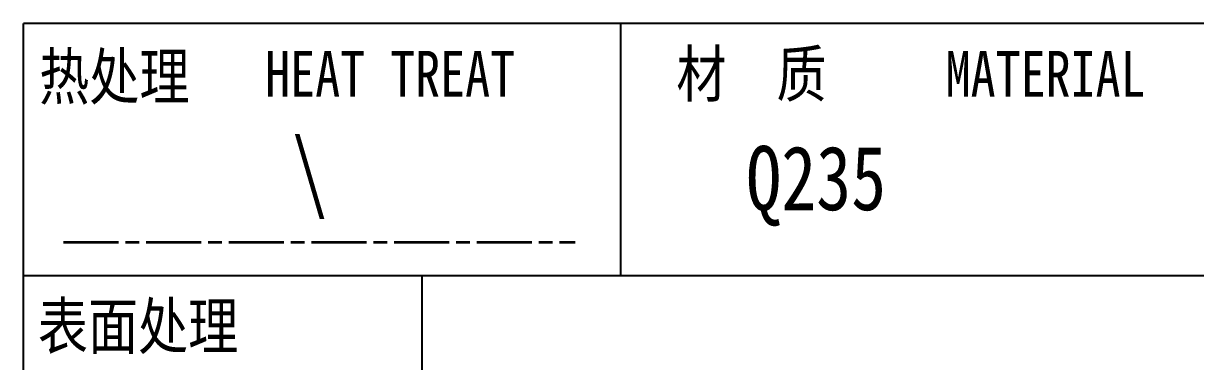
# Model space of a CAD drawing. Header units: millimetres. Extents: x -49592 to 104182, y -50696 to 41603.
# Drawn here: x -49357.5 to -49293.7, y 41025.5 to 41043.9 of the extents above; entities that cross this region are included whole.
import ezdxf
from ezdxf.enums import TextEntityAlignment as Align

# ---------------------------------------------------------------- set-up
doc = ezdxf.new("R2010")
doc.units = ezdxf.units.MM
doc.header["$LTSCALE"] = 0.5
doc.linetypes.add('AM_ISO08W050x2', pattern=[9, 6, -0.75, 1.5, -0.75])
doc.layers.add('图\\M+19E79\\M+195B6\\M+18E9A', color=7, linetype='Continuous')
doc.layers.add('材质', color=7, linetype='Continuous')
for name, color, linetype, lineweight in [('图框', 7, 'Continuous', 18), ('热处理', 7, 'Continuous', 20), ('粗点划线', 6, 'AM_ISO08W050x2', 35)]:
    doc.layers.add(name, color=color, linetype=linetype, lineweight=lineweight)
doc.styles.add('国标', font='simfang.ttf', dxfattribs={"width": 0.8})

# ---------------------------------------------------------------- blocks, each defined once
blk = doc.blocks.new('GZDEH零件A3图框V01版')
at = {"layer": '图\\M+19E79\\M+195B6\\M+18E9A', "color": 7}
blk.add_line((3272.49, -1788.461), (3092.49, -1788.461), dxfattribs=at)
at = {"layer": '图\\M+19E79\\M+195B6\\M+18E9A', "color": 9}
for p, q in [((3272.49, -1788.461), (3092.49, -1788.461)), ((3124.99, -1788.461), (3124.99, -1802.211)), ((3181.99, -1802.211), (3092.49, -1802.211)), ((3114.17, -1802.211), (3114.17, -1815.961))]:
    blk.add_line(p, q, dxfattribs=at)
at = {"layer": '图\\M+19E79\\M+195B6\\M+18E9A', "color": 9, "linetype": 'Continuous'}
blk.add_line((3092.49, -1832.961), (3092.49, -1788.461), dxfattribs=at)
at = {"layer": '图\\M+19E79\\M+195B6\\M+18E9A', "color": 9, "style": '国标', "width": 0.8}
for s, p in [('热处理', (3093.349, -1792.606)), ('材  质', (3128.037, -1792.46)), ('表面处理', (3093.275, -1806.208))]:
    blk.add_text(s, height=2.5, dxfattribs=at).set_placement(p)
for s, p in [('HEAT TREAT', (3112.454, -1792.456)), ('MATERIAL', (3148.136, -1792.46))]:
    blk.add_text(s, height=2.5, dxfattribs=at).set_placement(p, align=Align.CENTER)
blk = doc.blocks.new('DEH A3')
at = {"layer": '图框'}
blk.add_blockref('GZDEH零件A3图框V01版', (-2857.49, 1846.461), dxfattribs=at)

msp = doc.modelspace()

# ---------------------------------------------------------------- linework, layer by layer
at = {"layer": '粗点划线', "linetype": 'AM_ISO08W050x2'}
msp.add_line((-49355.316, 41031.964), (-49327.455, 41031.964), dxfattribs=at)

# ---------------------------------------------------------------- block references
at = {"layer": '图框'}
msp.add_blockref('DEH A3', (-49592.491, 40985.893), dxfattribs=at)

# ---------------------------------------------------------------- texts
at = {"layer": '材质', "color": 3, "style": '国标', "width": 0.8}
msp.add_text('Q235', height=3.5, dxfattribs=at).set_placement((-49314.333, 41033.713), align=Align.CENTER)
at = {"layer": '热处理', "color": 3, "style": '国标', "width": 0.8}
msp.add_text('\\', height=3.5, dxfattribs=at).set_placement((-49341.911, 41034.089), align=Align.CENTER)

doc.saveas('drawing.dxf')
